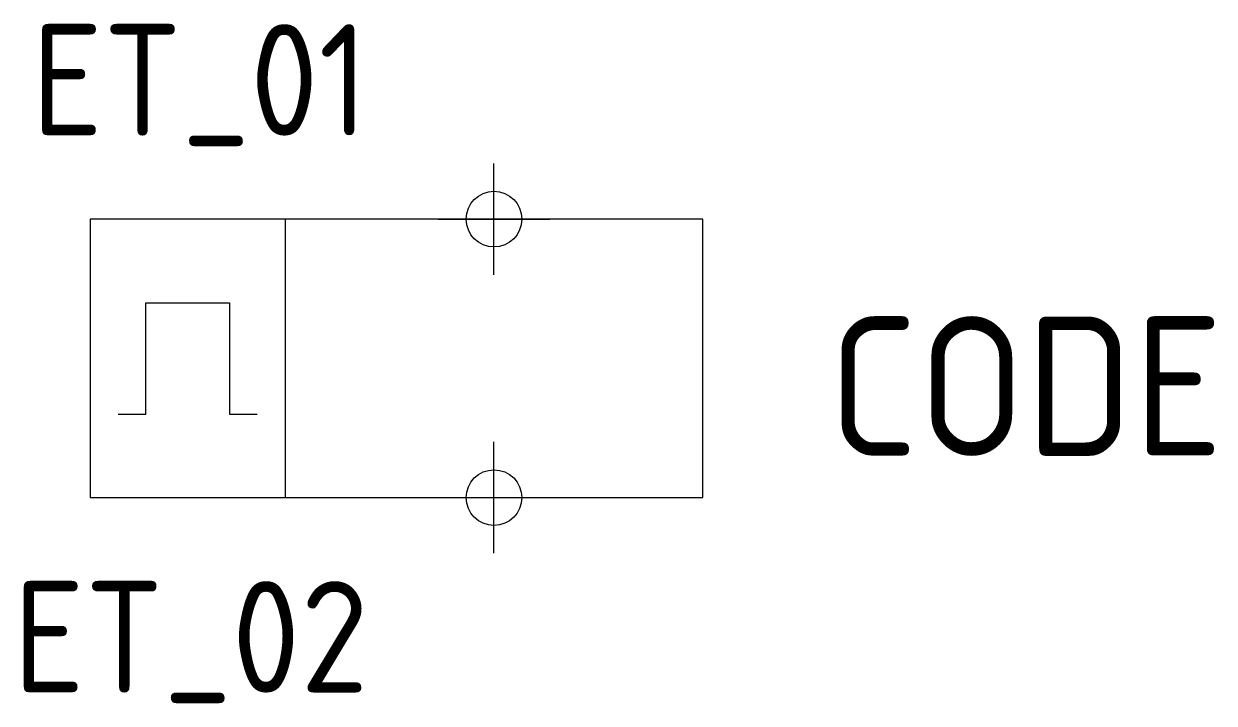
# Model space of a CAD drawing. Extents: x 692.8 to 714.2, y 3363.8 to 3376.
import ezdxf
from ezdxf.enums import TextEntityAlignment as Align

# ---------------------------------------------------------------- set-up
doc = ezdxf.new("R2010")
doc.units = 0
doc.header["$LTSCALE"] = 10
doc.header["$MEASUREMENT"] = 0
doc.header["$PDMODE"] = 34
doc.header["$PDSIZE"] = -5
doc.layers.get('0').update_dxf_attribs({"linetype": 'CONTINUOUS'})
for name, color, linetype in [('C', 7, 'CONTINUOUS'), ('TKST2', 1, 'CONTINUOUS'), ('TKST3', 3, 'CONTINUOUS')]:
    doc.layers.add(name, color=color, linetype=linetype)
doc.styles.get("Standard").update_dxf_attribs({"font": 'iso8.shx'})

msp = doc.modelspace()

# ---------------------------------------------------------------- linework, layer by layer
for points in [[(694, 3367.5), (705, 3367.5), (705, 3372.5), (694, 3372.5), (694, 3367.5)], [(697.5, 3372.5), (697.5, 3367.5)], [(694.5, 3369), (695, 3369), (695, 3371), (696.5, 3371), (696.5, 3369), (697, 3369)]]:
    msp.add_lwpolyline(points)
at = {"layer": 'C', "color": 1}
msp.add_point((701.25, 3372.5), dxfattribs=at)
at = {"layer": 'C', "color": 2}
msp.add_point((701.25, 3367.5), dxfattribs=at)

# ---------------------------------------------------------------- texts
at = {"layer": 'TKST2'}
for tag, p in [('ET_01', (699, 3374)), ('ET_02', (699, 3364))]:
    msp.add_attdef(tag, text='', height=2, dxfattribs=at).set_placement(p, align=Align.RIGHT)
at = {"layer": 'TKST3'}
msp.add_attdef('CODE', (707.25, 3368.25), '-K', height=2.5, dxfattribs=at)

doc.saveas('drawing.dxf')
